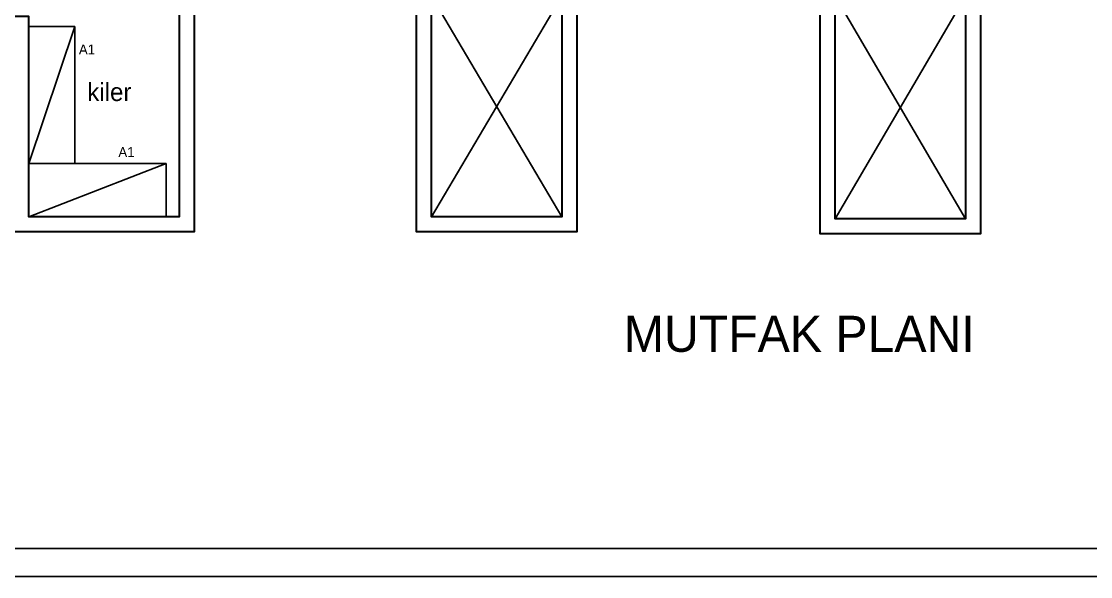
# Model space of a CAD drawing. Header units: centimetres. Extents: x 10243 to 22741, y 2279 to 4414.
# Drawn here: x 14045 to 15112, y 2279 to 2833 of the extents above; entities that cross this region are included whole.
import ezdxf

# ---------------------------------------------------------------- set-up
doc = ezdxf.new("R2010")
doc.units = ezdxf.units.CM
doc.header["$MEASUREMENT"] = 0
doc.layers.add('MUTFAKEKİPMAN', color=1, linetype='Continuous')
doc.layers.add('xxx_Auto_Duvar_Duvar Plan Kesit', color=7, linetype='Continuous', lineweight=30)
doc.styles.add('TAKSİM', font='GOTHIC.TTF', dxfattribs={"height": 20})

msp = doc.modelspace()

# ---------------------------------------------------------------- linework, layer by layer
for p, q in [((14584, 2858.33), (14454, 2638.33)), ((14454, 2858.33), (14584, 2638.33)), ((14987, 2858.33), (14857, 2636.33)), ((14857, 2858.33), (14987, 2636.33))]:
    msp.add_line(p, q)
for points in [[(13462.34, 2278.98), (16232.34, 2278.98), (16232.34, 4237.56), (13462.34, 4237.56)], [(13518.3, 2306.96), (16204.36, 2306.96), (16204.36, 4209.58), (13518.3, 4209.58)]]:
    msp.add_lwpolyline(points, close=True)
at = {"layer": 'MUTFAKEKİPMAN'}
for p, q in [((14098, 2828.33), (14052, 2691.33)), ((14189, 2691.33), (14052, 2638.33))]:
    msp.add_line(p, q, dxfattribs=at)
for points in [[(14098, 2828.33), (14052, 2828.33), (14052, 2691.33), (14098, 2691.33)], [(14052, 2638.33), (14189, 2638.33), (14189, 2691.33), (14052, 2691.33)]]:
    msp.add_lwpolyline(points, close=True, dxfattribs=at)
at = {"layer": 'xxx_Auto_Duvar_Duvar Plan Kesit', "lineweight": 30}
for points in [[(14553.11, 3645.33), (14554.72, 3433.33), (14508, 3433.33), (14503, 3433.33), (14503, 3298.33), (14725, 3298.33), (14725, 3324.33), (14859, 3324.33), (14859, 3298.33), (15081, 3298.33), (15081, 2858.33), (14987, 2858.33), (14987, 2636.33), (14857, 2636.33), (14857, 2858.33), (14584, 2858.33), (14584, 2638.33), (14454, 2638.33), (14454, 2858.33), (14202, 2858.33), (14202, 2638.33), (14052, 2638.33), (14052, 2838.33), (13800, 2838.33)], [(14568.14, 3640.94), (14569.83, 3418.33), (14518, 3418.33), (14518, 3313.33), (14710, 3313.33), (14710, 3339.33), (14874, 3339.33), (14874, 3313.33), (15096, 3313.33), (15096, 2843.33), (15002, 2843.33), (15002, 2621.33), (14842, 2621.33), (14842, 2843.33), (14599, 2843.33), (14599, 2623.33), (14439, 2623.33), (14439, 2843.33), (14217, 2843.33), (14217, 2623.33), (14037, 2623.33)]]:
    msp.add_lwpolyline(points, dxfattribs=at)

# ---------------------------------------------------------------- texts
at = {"style": 'TAKSİM'}
for s, height, p in [('A1', 9.9, (14101.89, 2800.34, 0)), ('kiler', 18, (14110.28, 2753.81)), ('A1', 9.9, (14141.32, 2697.9, 0)), ('MUTFAK PLANI', 36, (14645.91, 2503.39))]:
    msp.add_text(s, height=height, dxfattribs=at).set_placement(p)

doc.saveas('drawing.dxf')
